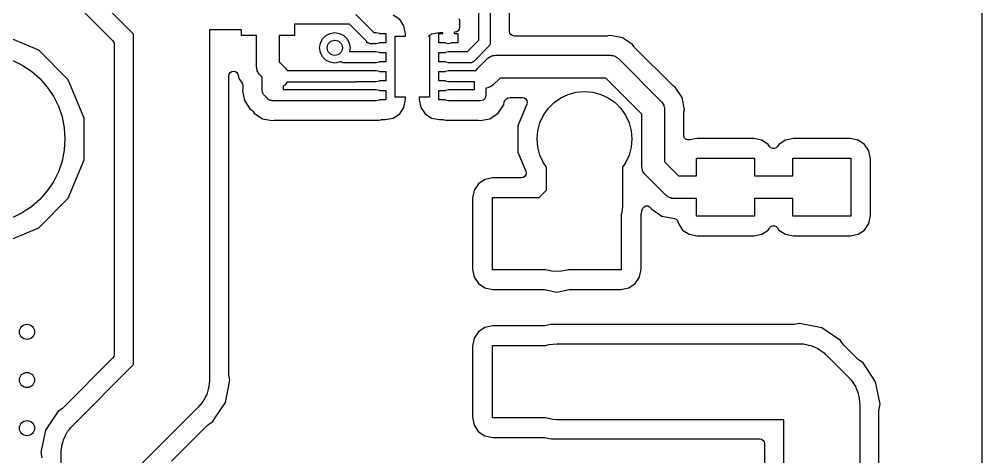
# Model space of a CAD drawing. Extents: x 0.03 to 3.17, y 0.03 to 3.97.
# Drawn here: x 2.167 to 3.166, y 0.97 to 1.424 of the extents above; entities that cross this region are included whole.
import ezdxf

# ---------------------------------------------------------------- set-up
doc = ezdxf.new("R2010")
doc.units = 0
doc.header["$MEASUREMENT"] = 0
doc.layers.add('BLACK', color=7, linetype='CONTINUOUS')

msp = doc.modelspace()

# ---------------------------------------------------------------- linework, layer by layer
at = {"layer": 'BLACK', "linetype": 'CONTINUOUS'}
for p, q in [((3.16606, 3.96106), (3.16606, 0.038937)), ((1.8625, 1.80354), (2.26417, 1.40187)), ((2.28563, 1.40869), (2.19716, 1.49716)), ((2.65591, 1.4625), (2.65591, 1.4)), ((2.67591, 1.41181), (2.67591, 1.45946)), ((2.64409, 1.40245), (2.64409, 1.4475)), ((2.51638, 1.42918), (2.53512, 1.41043)), ((2.50976, 1.41909), (2.4525, 1.41909)), ((2.4525, 1.41909), (2.4525, 1.4075)), ((2.52776, 1.4011), (2.50976, 1.41909)), ((2.56186, 1.42387), (2.55524, 1.42829)), ((2.56628, 1.41725), (2.56186, 1.42387)), ((2.62325, 1.42497), (2.624, 1.42317)), ((2.624, 1.42317), (2.62409, 1.42219)), ((2.62409, 1.42219), (2.62409, 1.41575)), ((2.3975, 1.41319), (2.36437, 1.41319)), ((2.36437, 1.41319), (2.36437, 1.04976)), ((2.3975, 1.4075), (2.3975, 1.41319)), ((2.48529, 1.40728), (2.48968, 1.40952)), ((2.48968, 1.40952), (2.49454, 1.41029)), ((2.49454, 1.41029), (2.49941, 1.40952)), ((2.49941, 1.40952), (2.5038, 1.40728)), ((2.53512, 1.41043), (2.5376, 1.41043)), ((2.5376, 1.41043), (2.54055, 1.40964)), ((2.54055, 1.40964), (2.54074, 1.40945)), ((2.54074, 1.40945), (2.54744, 1.40945)), ((2.54744, 1.40945), (2.54744, 1.39961)), ((2.56793, 1.40896), (2.56628, 1.41725)), ((2.56793, 1.4065), (2.56793, 1.40896)), ((2.60305, 1.41025), (2.59476, 1.4086)), ((2.60256, 1.39961), (2.60256, 1.40945)), ((2.60256, 1.40945), (2.6065, 1.40945)), ((2.6065, 1.41025), (2.60305, 1.41025)), ((2.6065, 1.40945), (2.6065, 1.41025)), ((2.61909, 1.41075), (2.61831, 1.41075)), ((2.61831, 1.41075), (2.61831, 1.40945)), ((2.61831, 1.40945), (2.62224, 1.40945)), ((2.62101, 1.41113), (2.61909, 1.41075)), ((2.62263, 1.41221), (2.62101, 1.41113)), ((2.62224, 1.40945), (2.62224, 1.39961)), ((2.62371, 1.41383), (2.62263, 1.41221)), ((2.62409, 1.41575), (2.62371, 1.41383)), ((2.67629, 1.4099), (2.67591, 1.41181)), ((2.67737, 1.40828), (2.67629, 1.4099)), ((2.18729, 1.39205), (2.14739, 1.40858)), ((2.26417, 1.40187), (2.26525, 1.40025)), ((2.26525, 1.40025), (2.26563, 1.39834)), ((2.28563, 1.06607), (2.28563, 1.40869)), ((2.41319, 1.4075), (2.3975, 1.4075)), ((2.41319, 1.375), (2.41319, 1.4075)), ((2.4525, 1.4075), (2.43681, 1.4075)), ((2.43681, 1.4075), (2.43681, 1.37989)), ((2.47879, 1.39454), (2.47956, 1.39941)), ((2.47956, 1.39941), (2.4818, 1.4038)), ((2.4818, 1.4038), (2.48529, 1.40728)), ((2.5038, 1.40728), (2.50728, 1.4038)), ((2.50728, 1.4038), (2.50952, 1.39941)), ((2.50952, 1.39941), (2.51029, 1.39454)), ((2.52776, 1.39961), (2.52776, 1.4011)), ((2.52953, 1.39961), (2.52776, 1.39961)), ((2.52972, 1.39941), (2.52953, 1.39961)), ((2.53048, 1.39921), (2.52972, 1.39941)), ((2.53115, 1.39882), (2.53048, 1.39921)), ((2.53193, 1.39882), (2.53115, 1.39882)), ((2.53268, 1.39862), (2.53193, 1.39882)), ((2.54055, 1.39941), (2.5376, 1.39862)), ((2.54074, 1.39961), (2.54055, 1.39941)), ((2.54744, 1.39961), (2.54074, 1.39961)), ((2.55728, 1.3435), (2.55728, 1.4065)), ((2.55728, 1.4065), (2.56793, 1.4065)), ((2.59476, 1.4086), (2.5916, 1.4065)), ((2.5916, 1.4065), (2.59272, 1.4065)), ((2.59272, 1.4065), (2.59272, 1.3435)), ((2.60926, 1.39961), (2.60256, 1.39961)), ((2.60945, 1.39941), (2.60926, 1.39961)), ((2.6124, 1.39862), (2.60945, 1.39941)), ((2.61535, 1.39941), (2.6124, 1.39862)), ((2.61555, 1.39961), (2.61535, 1.39941)), ((2.62224, 1.39961), (2.61555, 1.39961)), ((2.6324, 1.39075), (2.64409, 1.40245)), ((2.65591, 1.4), (2.6557, 1.39925)), ((2.6557, 1.39925), (2.6557, 1.39847)), ((2.67899, 1.40719), (2.67737, 1.40828)), ((2.68091, 1.40681), (2.67899, 1.40719)), ((2.77708, 1.40681), (2.68091, 1.40681)), ((2.77806, 1.40691), (2.77708, 1.40681)), ((2.78071, 1.40743), (2.77806, 1.40691)), ((2.79312, 1.40497), (2.78071, 1.40743)), ((2.80364, 1.39793), (2.79312, 1.40497)), ((2.21784, 1.36151), (2.18729, 1.39205)), ((2.26563, 1.39834), (2.26563, 1.07643)), ((2.47956, 1.38968), (2.47879, 1.39454)), ((2.4818, 1.38529), (2.47956, 1.38968)), ((2.51029, 1.39454), (2.50969, 1.39075)), ((2.50969, 1.39075), (2.5376, 1.39075)), ((2.5376, 1.39862), (2.53268, 1.39862)), ((2.5376, 1.39075), (2.54055, 1.38996)), ((2.54055, 1.38996), (2.54074, 1.38976)), ((2.54074, 1.38976), (2.54744, 1.38976)), ((2.54744, 1.38976), (2.54744, 1.37992)), ((2.60256, 1.37992), (2.60256, 1.38976)), ((2.60256, 1.38976), (2.60926, 1.38976)), ((2.60926, 1.38976), (2.60945, 1.38996)), ((2.60945, 1.38996), (2.6124, 1.39075)), ((2.6124, 1.39075), (2.6324, 1.39075)), ((2.65418, 1.39582), (2.63902, 1.38067)), ((2.65456, 1.3965), (2.65418, 1.39582)), ((2.65511, 1.39705), (2.65456, 1.3965)), ((2.65532, 1.3978), (2.65511, 1.39705)), ((2.6557, 1.39847), (2.65532, 1.3978)), ((2.80514, 1.39569), (2.80364, 1.39793)), ((2.80577, 1.39493), (2.80514, 1.39569)), ((2.84493, 1.35577), (2.80577, 1.39493)), ((2.15969, 1.38184), (2.17008, 1.37671)), ((2.43681, 1.37989), (2.44334, 1.37337)), ((2.48529, 1.3818), (2.4818, 1.38529)), ((2.48968, 1.37956), (2.48529, 1.3818)), ((2.49454, 1.37879), (2.48968, 1.37956)), ((2.49941, 1.37956), (2.49454, 1.37879)), ((2.50076, 1.38025), (2.49941, 1.37956)), ((2.50129, 1.37973), (2.50076, 1.38025)), ((2.50204, 1.37953), (2.50129, 1.37973)), ((2.50271, 1.37914), (2.50204, 1.37953)), ((2.50349, 1.37914), (2.50271, 1.37914)), ((2.50424, 1.37894), (2.50349, 1.37914)), ((2.5376, 1.37894), (2.50424, 1.37894)), ((2.54055, 1.37973), (2.5376, 1.37894)), ((2.54074, 1.37992), (2.54055, 1.37973)), ((2.54744, 1.37992), (2.54074, 1.37992)), ((2.60926, 1.37992), (2.60256, 1.37992)), ((2.60945, 1.37973), (2.60926, 1.37992)), ((2.6124, 1.37894), (2.60945, 1.37973)), ((2.63484, 1.37894), (2.6124, 1.37894)), ((2.63559, 1.37914), (2.63484, 1.37894)), ((2.63637, 1.37914), (2.63559, 1.37914)), ((2.63704, 1.37953), (2.63637, 1.37914)), ((2.6378, 1.37973), (2.63704, 1.37953)), ((2.63835, 1.38028), (2.6378, 1.37973)), ((2.63902, 1.38067), (2.63835, 1.38028)), ((2.64232, 1.37283), (2.65284, 1.38335)), ((2.65284, 1.38335), (2.65315, 1.3836)), ((2.65315, 1.3836), (2.65326, 1.38375)), ((2.65326, 1.38375), (2.65352, 1.38391)), ((2.65352, 1.38391), (2.65462, 1.38481)), ((2.65462, 1.38481), (2.65582, 1.38533)), ((2.65582, 1.38533), (2.65694, 1.38602)), ((2.65694, 1.38602), (2.65779, 1.38618)), ((2.65779, 1.38618), (2.65859, 1.38652)), ((2.65859, 1.38652), (2.6599, 1.38657)), ((2.6599, 1.38657), (2.66119, 1.38681)), ((2.66119, 1.38681), (2.78071, 1.38681)), ((2.78071, 1.38681), (2.7811, 1.38677)), ((2.7811, 1.38677), (2.78129, 1.3868)), ((2.78129, 1.3868), (2.78159, 1.38672)), ((2.78159, 1.38672), (2.783, 1.38659)), ((2.783, 1.38659), (2.78422, 1.3861)), ((2.78422, 1.3861), (2.78549, 1.3858)), ((2.78549, 1.3858), (2.78621, 1.38531)), ((2.78621, 1.38531), (2.78702, 1.38498)), ((2.78702, 1.38498), (2.78798, 1.38409)), ((2.78798, 1.38409), (2.78906, 1.38335)), ((2.78906, 1.38335), (2.83335, 1.33906)), ((2.17008, 1.37671), (2.17971, 1.37028)), ((2.17971, 1.37028), (2.18842, 1.36264)), ((2.38475, 1.36735), (2.38583, 1.36897)), ((2.38583, 1.36897), (2.38746, 1.37006)), ((2.38746, 1.37006), (2.38937, 1.37044)), ((2.38937, 1.37044), (2.39128, 1.37006)), ((2.39128, 1.37006), (2.39291, 1.36897)), ((2.39291, 1.36897), (2.39399, 1.36735)), ((2.41343, 1.37371), (2.41319, 1.375)), ((2.41348, 1.3724), (2.41343, 1.37371)), ((2.41382, 1.3716), (2.41348, 1.3724)), ((2.41398, 1.37075), (2.41382, 1.3716)), ((2.41467, 1.36963), (2.41398, 1.37075)), ((2.41519, 1.36843), (2.41467, 1.36963)), ((2.44334, 1.37337), (2.4448, 1.37159)), ((2.4448, 1.37159), (2.44509, 1.37092)), ((2.44509, 1.37092), (2.51541, 1.37092)), ((2.51541, 1.37092), (2.51594, 1.37106)), ((2.51594, 1.37106), (2.5376, 1.37106)), ((2.5376, 1.37106), (2.54055, 1.37027)), ((2.54055, 1.37027), (2.54074, 1.37008)), ((2.54074, 1.37008), (2.54744, 1.37008)), ((2.54744, 1.37008), (2.54744, 1.36024)), ((2.60256, 1.36024), (2.60256, 1.37008)), ((2.60256, 1.37008), (2.60926, 1.37008)), ((2.60926, 1.37008), (2.60945, 1.37027)), ((2.60945, 1.37027), (2.6124, 1.37106)), ((2.6124, 1.37106), (2.64111, 1.37106)), ((2.64111, 1.37106), (2.64232, 1.37283)), ((2.18842, 1.36264), (2.19606, 1.35393)), ((2.23437, 1.3216), (2.21784, 1.36151)), ((2.38437, 1.36544), (2.38475, 1.36735)), ((2.38437, 1.0561), (2.38437, 1.36544)), ((2.39399, 1.36735), (2.39427, 1.36641)), ((2.39427, 1.36641), (2.39503, 1.36259)), ((2.39503, 1.36259), (2.39825, 1.35777)), ((2.41609, 1.36733), (2.41519, 1.36843)), ((2.41625, 1.36707), (2.41609, 1.36733)), ((2.4164, 1.36696), (2.41625, 1.36707)), ((2.41665, 1.36665), (2.4164, 1.36696)), ((2.41909, 1.3642), (2.41665, 1.36665)), ((2.41909, 1.35), (2.41909, 1.3642)), ((2.44519, 1.35911), (2.44248, 1.35589)), ((2.5158, 1.35911), (2.44519, 1.35911)), ((2.51634, 1.35925), (2.5158, 1.35911)), ((2.5376, 1.35925), (2.51634, 1.35925)), ((2.54055, 1.36004), (2.5376, 1.35925)), ((2.54074, 1.36024), (2.54055, 1.36004)), ((2.54744, 1.36024), (2.54074, 1.36024)), ((2.60926, 1.36024), (2.60256, 1.36024)), ((2.60945, 1.36004), (2.60926, 1.36024)), ((2.6124, 1.35925), (2.60945, 1.36004)), ((2.63957, 1.35925), (2.6124, 1.35925)), ((2.63957, 1.35138), (2.63957, 1.35925)), ((2.66608, 1.36319), (2.65903, 1.35613)), ((2.77582, 1.36319), (2.66608, 1.36319)), ((2.81319, 1.32582), (2.77582, 1.36319)), ((2.19606, 1.35393), (2.2025, 1.34429)), ((2.39825, 1.35777), (2.399, 1.35597)), ((2.399, 1.35207), (2.39859, 1.35)), ((2.39859, 1.35), (2.4006, 1.33989)), ((2.399, 1.35597), (2.39909, 1.355)), ((2.39909, 1.35304), (2.399, 1.35207)), ((2.39909, 1.355), (2.39909, 1.35304)), ((2.4193, 1.34925), (2.41909, 1.35)), ((2.4193, 1.34847), (2.4193, 1.34925)), ((2.44248, 1.35589), (2.44089, 1.35501)), ((2.44089, 1.35501), (2.44089, 1.35138)), ((2.44089, 1.35138), (2.5376, 1.35138)), ((2.5376, 1.35138), (2.54055, 1.35059)), ((2.54055, 1.35059), (2.54074, 1.35039)), ((2.54074, 1.35039), (2.54744, 1.35039)), ((2.54744, 1.35039), (2.54744, 1.34055)), ((2.60256, 1.34055), (2.60256, 1.35039)), ((2.60256, 1.35039), (2.60926, 1.35039)), ((2.60926, 1.35039), (2.60945, 1.35059)), ((2.60945, 1.35059), (2.6124, 1.35138)), ((2.6124, 1.35138), (2.63957, 1.35138)), ((2.65327, 1.35296), (2.65138, 1.35289)), ((2.65138, 1.35289), (2.65138, 1.34547)), ((2.65724, 1.35467), (2.65327, 1.35296)), ((2.65903, 1.35613), (2.65724, 1.35467)), ((2.74519, 1.34846), (2.75374, 1.34921)), ((2.75374, 1.34921), (2.76229, 1.34846)), ((2.84569, 1.35514), (2.84493, 1.35577)), ((2.84793, 1.35364), (2.84569, 1.35514)), ((2.85497, 1.34312), (2.84793, 1.35364)), ((2.2025, 1.34429), (2.20763, 1.3339)), ((2.4006, 1.33989), (2.40632, 1.33132)), ((2.41968, 1.3478), (2.4193, 1.34847)), ((2.41989, 1.34705), (2.41968, 1.3478)), ((2.42044, 1.3465), (2.41989, 1.34705)), ((2.42082, 1.34582), (2.42044, 1.3465)), ((2.42535, 1.3413), (2.42082, 1.34582)), ((2.42603, 1.34091), (2.42535, 1.3413)), ((2.42657, 1.34036), (2.42603, 1.34091)), ((2.42733, 1.34016), (2.42657, 1.34036)), ((2.428, 1.33977), (2.42733, 1.34016)), ((2.42878, 1.33977), (2.428, 1.33977)), ((2.42953, 1.33957), (2.42878, 1.33977)), ((2.5376, 1.33957), (2.42953, 1.33957)), ((2.54055, 1.34036), (2.5376, 1.33957)), ((2.54074, 1.34055), (2.54055, 1.34036)), ((2.54744, 1.34055), (2.54074, 1.34055)), ((2.56793, 1.3435), (2.55728, 1.3435)), ((2.56628, 1.33275), (2.56793, 1.34104)), ((2.56793, 1.34104), (2.56793, 1.3435)), ((2.59272, 1.3435), (2.58207, 1.3435)), ((2.58207, 1.3435), (2.58207, 1.34104)), ((2.58207, 1.34104), (2.58372, 1.33275)), ((2.60926, 1.34055), (2.60256, 1.34055)), ((2.60945, 1.34036), (2.60926, 1.34055)), ((2.6124, 1.33957), (2.60945, 1.34036)), ((2.64547, 1.33957), (2.6124, 1.33957)), ((2.64843, 1.34036), (2.64547, 1.33957)), ((2.65059, 1.34252), (2.64843, 1.34036)), ((2.65138, 1.34547), (2.65059, 1.34252)), ((2.67041, 1.33804), (2.67115, 1.33984)), ((2.67115, 1.33984), (2.67177, 1.3406)), ((2.67177, 1.3406), (2.6729, 1.34172)), ((2.6729, 1.34172), (2.67453, 1.34281)), ((2.67453, 1.34281), (2.67644, 1.34319)), ((2.67644, 1.34319), (2.68923, 1.34319)), ((2.68923, 1.34319), (2.69114, 1.34281)), ((2.69114, 1.34281), (2.69277, 1.34172)), ((2.69277, 1.34172), (2.69385, 1.3401)), ((2.69385, 1.3401), (2.69423, 1.33819)), ((2.72211, 1.3377), (2.72913, 1.34262)), ((2.72913, 1.34262), (2.73691, 1.34624)), ((2.73691, 1.34624), (2.74519, 1.34846)), ((2.76229, 1.34846), (2.77057, 1.34624)), ((2.77057, 1.34624), (2.77835, 1.34262)), ((2.77835, 1.34262), (2.78537, 1.3377)), ((2.83335, 1.33906), (2.8336, 1.33875)), ((2.85743, 1.33071), (2.85497, 1.34312)), ((2.20763, 1.3339), (2.21135, 1.32293)), ((2.40632, 1.33132), (2.40808, 1.33015)), ((2.40808, 1.33015), (2.40883, 1.32953)), ((2.40883, 1.32953), (2.40906, 1.32931)), ((2.40906, 1.32931), (2.40968, 1.32855)), ((2.56186, 1.32613), (2.56628, 1.33275)), ((2.58372, 1.33275), (2.58814, 1.32613)), ((2.66415, 1.3268), (2.66987, 1.33536)), ((2.66987, 1.33536), (2.67041, 1.33804)), ((2.69385, 1.33628), (2.68453, 1.31377)), ((2.69423, 1.33819), (2.69385, 1.33628)), ((2.71112, 1.32461), (2.71604, 1.33163)), ((2.71604, 1.33163), (2.72211, 1.3377)), ((2.78537, 1.3377), (2.79144, 1.33163)), ((2.79144, 1.33163), (2.79636, 1.32461)), ((2.8336, 1.33875), (2.83375, 1.33864)), ((2.83375, 1.33864), (2.83391, 1.33838)), ((2.83391, 1.33838), (2.83481, 1.33728)), ((2.83481, 1.33728), (2.83533, 1.33608)), ((2.83533, 1.33608), (2.83602, 1.33496)), ((2.83602, 1.33496), (2.83618, 1.33411)), ((2.83618, 1.33411), (2.83652, 1.33331)), ((2.83652, 1.33331), (2.83657, 1.332)), ((2.83657, 1.332), (2.83681, 1.33071)), ((2.83681, 1.33071), (2.83681, 1.27627)), ((2.85691, 1.32806), (2.85743, 1.33071)), ((2.21135, 1.32293), (2.21361, 1.31156)), ((2.23437, 1.2784), (2.23437, 1.3216)), ((2.40968, 1.32855), (2.41085, 1.3268)), ((2.41085, 1.3268), (2.41942, 1.32107)), ((2.41942, 1.32107), (2.42953, 1.31906)), ((2.42953, 1.31906), (2.4316, 1.31947)), ((2.4316, 1.31947), (2.43257, 1.31957)), ((2.43257, 1.31957), (2.54015, 1.31957)), ((2.54015, 1.31957), (2.54215, 1.31997)), ((2.54215, 1.31997), (2.54313, 1.32006)), ((2.54313, 1.32006), (2.54695, 1.32006)), ((2.54695, 1.32006), (2.55524, 1.32171)), ((2.55524, 1.32171), (2.56186, 1.32613)), ((2.58814, 1.32613), (2.59476, 1.32171)), ((2.59476, 1.32171), (2.60305, 1.32006)), ((2.60305, 1.32006), (2.60687, 1.32006)), ((2.60687, 1.32006), (2.60785, 1.31997)), ((2.60785, 1.31997), (2.60985, 1.31957)), ((2.60985, 1.31957), (2.64243, 1.31957)), ((2.64243, 1.31957), (2.6434, 1.31947)), ((2.6434, 1.31947), (2.64547, 1.31906)), ((2.64547, 1.31906), (2.65558, 1.32107)), ((2.65558, 1.32107), (2.66415, 1.3268)), ((2.7075, 1.31683), (2.71112, 1.32461)), ((2.79636, 1.32461), (2.79998, 1.31683)), ((2.81319, 1.27138), (2.81319, 1.32582)), ((2.85681, 1.32708), (2.85691, 1.32806)), ((2.85681, 1.30386), (2.85681, 1.32708)), ((2.21361, 1.31156), (2.21437, 1.3)), ((2.68453, 1.31377), (2.68453, 1.28623)), ((2.70528, 1.30855), (2.7075, 1.31683)), ((2.79998, 1.31683), (2.80221, 1.30855)), ((2.21437, 1.3), (2.21361, 1.28844)), ((2.70453, 1.3), (2.70528, 1.30855)), ((2.70528, 1.29145), (2.70453, 1.3)), ((2.80221, 1.30855), (2.80295, 1.3)), ((2.80295, 1.3), (2.80221, 1.29145)), ((2.85691, 1.30289), (2.85681, 1.30386)), ((2.85765, 1.30108), (2.85691, 1.30289)), ((2.85903, 1.2997), (2.85765, 1.30108)), ((2.86084, 1.29896), (2.85903, 1.2997)), ((2.86279, 1.29896), (2.86084, 1.29896)), ((2.87049, 1.30049), (2.86279, 1.29896)), ((2.92951, 1.30049), (2.87049, 1.30049)), ((2.9378, 1.29884), (2.92951, 1.30049)), ((2.97049, 1.30049), (2.9622, 1.29884)), ((3.02951, 1.30049), (2.97049, 1.30049)), ((3.0378, 1.29884), (3.02951, 1.30049)), ((2.7075, 1.28317), (2.70528, 1.29145)), ((2.80221, 1.29145), (2.79998, 1.28317)), ((2.94442, 1.29442), (2.9378, 1.29884)), ((2.94584, 1.29229), (2.94442, 1.29442)), ((2.94722, 1.29091), (2.94584, 1.29229)), ((2.94902, 1.29016), (2.94722, 1.29091)), ((2.95098, 1.29016), (2.94902, 1.29016)), ((2.95278, 1.29091), (2.95098, 1.29016)), ((2.95416, 1.29229), (2.95278, 1.29091)), ((2.95558, 1.29442), (2.95416, 1.29229)), ((2.9622, 1.29884), (2.95558, 1.29442)), ((3.04442, 1.29442), (3.0378, 1.29884)), ((3.04884, 1.2878), (3.04442, 1.29442)), ((2.21361, 1.28844), (2.21135, 1.27707)), ((2.68453, 1.28623), (2.69267, 1.26658)), ((2.71112, 1.27539), (2.7075, 1.28317)), ((2.79998, 1.28317), (2.79636, 1.27539)), ((2.87, 1.26181), (2.87, 1.28)), ((2.87, 1.28), (2.93, 1.28)), ((2.93, 1.28), (2.93, 1.26181)), ((2.97, 1.26181), (2.97, 1.28)), ((2.97, 1.28), (3.03, 1.28)), ((3.03, 1.28), (3.03, 1.22)), ((3.05049, 1.27951), (3.04884, 1.2878)), ((3.05049, 1.22049), (3.05049, 1.27951)), ((2.21135, 1.27707), (2.20763, 1.2661)), ((2.21784, 1.23849), (2.23437, 1.2784)), ((2.71437, 1.27075), (2.71112, 1.27539)), ((2.71437, 1.24682), (2.71437, 1.27075)), ((2.79636, 1.27539), (2.79311, 1.27075)), ((2.79311, 1.27075), (2.79311, 1.23051)), ((2.81343, 1.27009), (2.81319, 1.27138)), ((2.81348, 1.26878), (2.81343, 1.27009)), ((2.83681, 1.27627), (2.85127, 1.26181)), ((2.20763, 1.2661), (2.2025, 1.25571)), ((2.65856, 1.25966), (2.65027, 1.25801)), ((2.68805, 1.25966), (2.65856, 1.25966)), ((2.68996, 1.26004), (2.68805, 1.25966)), ((2.69159, 1.26113), (2.68996, 1.26004)), ((2.69267, 1.26275), (2.69159, 1.26113)), ((2.69267, 1.26658), (2.69305, 1.26466)), ((2.69305, 1.26466), (2.69267, 1.26275)), ((2.81382, 1.26798), (2.81348, 1.26878)), ((2.81398, 1.26713), (2.81382, 1.26798)), ((2.81467, 1.26601), (2.81398, 1.26713)), ((2.81519, 1.26481), (2.81467, 1.26601)), ((2.81609, 1.26371), (2.81519, 1.26481)), ((2.81625, 1.26344), (2.81609, 1.26371)), ((2.8164, 1.26333), (2.81625, 1.26344)), ((2.81665, 1.26303), (2.8164, 1.26333)), ((2.83803, 1.24165), (2.81665, 1.26303)), ((2.85127, 1.26181), (2.87, 1.26181)), ((2.93, 1.26181), (2.97, 1.26181)), ((2.2025, 1.25571), (2.19606, 1.24607)), ((2.64365, 1.25359), (2.63923, 1.24698)), ((2.65027, 1.25801), (2.64365, 1.25359)), ((2.19606, 1.24607), (2.18842, 1.23736)), ((2.63923, 1.24698), (2.63758, 1.23868)), ((2.65807, 1.16437), (2.65807, 1.23917)), ((2.65807, 1.23917), (2.70672, 1.23917)), ((2.70672, 1.23917), (2.71437, 1.24682)), ((2.83911, 1.24091), (2.83803, 1.24165)), ((2.84007, 1.24002), (2.83911, 1.24091)), ((2.84088, 1.23969), (2.84007, 1.24002)), ((2.84159, 1.2392), (2.84088, 1.23969)), ((2.84287, 1.2389), (2.84159, 1.2392)), ((2.84408, 1.23841), (2.84287, 1.2389)), ((2.17971, 1.22972), (2.17008, 1.22329)), ((2.18842, 1.23736), (2.17971, 1.22972)), ((2.18729, 1.20795), (2.21784, 1.23849)), ((2.63758, 1.23868), (2.63758, 1.16486)), ((2.79311, 1.23051), (2.79289, 1.2264)), ((2.81424, 1.2284), (2.81562, 1.22977)), ((2.81562, 1.22977), (2.81742, 1.23052)), ((2.81742, 1.23052), (2.81937, 1.23052)), ((2.81937, 1.23052), (2.82118, 1.22977)), ((2.82118, 1.22977), (2.82256, 1.2284)), ((2.8455, 1.23828), (2.84408, 1.23841)), ((2.8458, 1.2382), (2.8455, 1.23828)), ((2.84598, 1.23823), (2.8458, 1.2382)), ((2.84638, 1.23819), (2.84598, 1.23823)), ((2.87, 1.23819), (2.84638, 1.23819)), ((2.87, 1.22), (2.87, 1.23819)), ((2.97, 1.23819), (2.93, 1.23819)), ((2.93, 1.23819), (2.93, 1.22)), ((2.97, 1.22), (2.97, 1.23819)), ((2.17008, 1.22329), (2.15969, 1.21816)), ((2.79249, 1.22354), (2.79193, 1.22159)), ((2.79193, 1.22159), (2.79193, 1.16437)), ((2.7926, 1.22498), (2.79249, 1.22354)), ((2.79289, 1.2264), (2.7926, 1.22498)), ((2.81242, 1.2207), (2.81251, 1.22167)), ((2.81242, 1.16486), (2.81242, 1.2207)), ((2.81251, 1.22167), (2.81349, 1.22659)), ((2.81349, 1.22659), (2.81424, 1.2284)), ((2.82256, 1.2284), (2.82344, 1.22707)), ((2.82344, 1.22707), (2.83397, 1.22003)), ((2.83397, 1.22003), (2.84697, 1.21745)), ((2.93, 1.22), (2.87, 1.22)), ((3.03, 1.22), (2.97, 1.22)), ((3.04884, 1.2122), (3.05049, 1.22049)), ((2.84697, 1.21745), (2.84877, 1.2167)), ((2.84877, 1.2167), (2.85015, 1.21532)), ((2.85015, 1.21532), (2.8509, 1.21352)), ((2.8509, 1.21352), (2.85116, 1.2122)), ((2.85116, 1.2122), (2.85558, 1.20558)), ((2.94584, 1.20771), (2.94722, 1.20909)), ((2.94722, 1.20909), (2.94902, 1.20984)), ((2.94902, 1.20984), (2.95098, 1.20984)), ((2.95098, 1.20984), (2.95278, 1.20909)), ((2.95278, 1.20909), (2.95416, 1.20771)), ((3.04442, 1.20558), (3.04884, 1.2122)), ((2.14739, 1.19142), (2.18729, 1.20795)), ((2.85558, 1.20558), (2.8622, 1.20116)), ((2.8622, 1.20116), (2.87049, 1.19951)), ((2.87049, 1.19951), (2.92951, 1.19951)), ((2.92951, 1.19951), (2.9378, 1.20116)), ((2.9378, 1.20116), (2.94442, 1.20558)), ((2.94442, 1.20558), (2.94584, 1.20771)), ((2.95416, 1.20771), (2.95558, 1.20558)), ((2.95558, 1.20558), (2.9622, 1.20116)), ((2.9622, 1.20116), (2.97049, 1.19951)), ((2.97049, 1.19951), (3.02951, 1.19951)), ((3.02951, 1.19951), (3.0378, 1.20116)), ((3.0378, 1.20116), (3.04442, 1.20558)), ((2.63758, 1.16486), (2.63923, 1.15657)), ((2.71293, 1.16437), (2.65807, 1.16437)), ((2.71993, 1.16273), (2.71293, 1.16437)), ((2.72788, 1.16251), (2.71993, 1.16273)), ((2.73572, 1.16389), (2.72788, 1.16251)), ((2.73693, 1.16437), (2.73572, 1.16389)), ((2.79193, 1.16437), (2.73693, 1.16437)), ((2.81077, 1.15657), (2.81242, 1.16486)), ((2.63923, 1.15657), (2.64365, 1.14995)), ((2.64365, 1.14995), (2.65027, 1.14553)), ((2.79973, 1.14553), (2.80635, 1.14995)), ((2.80635, 1.14995), (2.81077, 1.15657)), ((2.65027, 1.14553), (2.65856, 1.14388)), ((2.65856, 1.14388), (2.71123, 1.14388)), ((2.71123, 1.14388), (2.7122, 1.14378)), ((2.7122, 1.14378), (2.725, 1.14124)), ((2.725, 1.14124), (2.7378, 1.14378)), ((2.7378, 1.14378), (2.73877, 1.14388)), ((2.73877, 1.14388), (2.79144, 1.14388)), ((2.79144, 1.14388), (2.79973, 1.14553)), ((2.64365, 1.10005), (2.63923, 1.09343)), ((2.65027, 1.10447), (2.64365, 1.10005)), ((2.65856, 1.10612), (2.65027, 1.10447)), ((2.71123, 1.10612), (2.65856, 1.10612)), ((2.7122, 1.10622), (2.71123, 1.10612)), ((2.71915, 1.1076), (2.7122, 1.10622)), ((2.97043, 1.1076), (2.71915, 1.1076)), ((2.97141, 1.10769), (2.97043, 1.1076)), ((2.97677, 1.10876), (2.97141, 1.10769)), ((2.99994, 1.10415), (2.97677, 1.10876)), ((3.01958, 1.09103), (2.99994, 1.10415)), ((2.63923, 1.09343), (2.63758, 1.08514)), ((3.02261, 1.08648), (3.01958, 1.09103)), ((2.63758, 1.08514), (2.63758, 1.01132)), ((2.65807, 1.01083), (2.65807, 1.08563)), ((2.65807, 1.08563), (2.71337, 1.08563)), ((2.71337, 1.08563), (2.71708, 1.08679)), ((2.71708, 1.08679), (2.725, 1.0876)), ((2.725, 1.0876), (2.97677, 1.0876)), ((2.97677, 1.0876), (2.98089, 1.08738)), ((2.98089, 1.08738), (2.9823, 1.08709)), ((2.9823, 1.08709), (2.98374, 1.08698)), ((2.98374, 1.08698), (2.98619, 1.08628)), ((2.98619, 1.08628), (2.98868, 1.08576)), ((2.98868, 1.08576), (2.99, 1.08518)), ((2.99, 1.08518), (2.99139, 1.08478)), ((2.99139, 1.08478), (2.99365, 1.08361)), ((2.99365, 1.08361), (2.99598, 1.0826)), ((2.99598, 1.0826), (2.99716, 1.08177)), ((2.99716, 1.08177), (2.99844, 1.0811)), ((2.99844, 1.0811), (3.00041, 1.07949)), ((3.00041, 1.07949), (3.0025, 1.07803)), ((3.02324, 1.08573), (3.02261, 1.08648)), ((3.0375, 1.07146), (3.02324, 1.08573)), ((2.26417, 1.07289), (2.2125, 1.02123)), ((2.26525, 1.07451), (2.26417, 1.07289)), ((2.26563, 1.07643), (2.26525, 1.07451)), ((3.0025, 1.07803), (3.00349, 1.07698)), ((3.00349, 1.07698), (3.00461, 1.07607)), ((3.00461, 1.07607), (3.02784, 1.05284)), ((3.03826, 1.07084), (3.0375, 1.07146)), ((3.0428, 1.0678), (3.03826, 1.07084)), ((2.22216, 1.0026), (2.28563, 1.06607)), ((3.05593, 1.04817), (3.0428, 1.0678)), ((2.36437, 1.04976), (2.36415, 1.04565)), ((2.38093, 1.0266), (2.38553, 1.04976)), ((2.38447, 1.05513), (2.38437, 1.0561)), ((2.38553, 1.04976), (2.38447, 1.05513)), ((3.02784, 1.05284), (3.0306, 1.04978)), ((3.0306, 1.04978), (3.03139, 1.04857)), ((2.36305, 1.04035), (2.36253, 1.03786)), ((2.36375, 1.04279), (2.36305, 1.04035)), ((2.36386, 1.04423), (2.36375, 1.04279)), ((2.36415, 1.04565), (2.36386, 1.04423)), ((3.03139, 1.04857), (3.03233, 1.04747)), ((3.03233, 1.04747), (3.03356, 1.04525)), ((3.03356, 1.04525), (3.03495, 1.04312)), ((3.03495, 1.04312), (3.03549, 1.04177)), ((3.03549, 1.04177), (3.03619, 1.04051)), ((3.03619, 1.04051), (3.03695, 1.03808)), ((3.06053, 1.025), (3.05593, 1.04817)), ((2.35854, 1.02937), (2.35787, 1.02809)), ((2.35937, 1.03056), (2.35854, 1.02937)), ((2.36038, 1.03289), (2.35937, 1.03056)), ((2.36155, 1.03514), (2.36038, 1.03289)), ((2.36195, 1.03653), (2.36155, 1.03514)), ((2.36253, 1.03786), (2.36195, 1.03653)), ((3.03695, 1.03808), (3.03788, 1.03572)), ((3.03788, 1.03572), (3.03813, 1.0343)), ((3.03813, 1.0343), (3.03857, 1.03292)), ((3.03857, 1.03292), (3.03882, 1.03039)), ((3.03882, 1.03039), (3.03926, 1.02788)), ((2.21174, 1.02061), (2.2072, 1.01757)), ((2.2125, 1.02123), (2.21174, 1.02061)), ((2.35284, 1.02192), (2.28937, 0.958456)), ((2.35375, 1.02305), (2.35284, 1.02192)), ((2.3548, 1.02404), (2.35375, 1.02305)), ((2.35626, 1.02612), (2.3548, 1.02404)), ((2.35787, 1.02809), (2.35626, 1.02612)), ((2.37072, 1.01132), (2.38093, 1.0266)), ((3.03926, 1.02788), (3.03922, 1.02644)), ((3.03922, 1.02644), (3.03937, 1.025)), ((3.03937, 1.025), (3.03937, 0.75)), ((3.05937, 1.01866), (3.05947, 1.01964)), ((3.05947, 1.01964), (3.06053, 1.025)), ((2.2072, 1.01757), (2.19407, 0.997929)), ((2.3678, 1.00696), (2.37072, 1.01132)), ((2.63758, 1.01132), (2.63923, 1.00302)), ((2.71281, 1.01083), (2.65807, 1.01083)), ((2.7131, 1.0107), (2.71281, 1.01083)), ((2.72088, 1.00907), (2.7131, 1.0107)), ((3.05937, 0.744153), (3.05937, 1.01866)), ((2.21874, 0.998406), (2.2202, 1.00049)), ((2.2202, 1.00049), (2.22125, 1.00148)), ((2.22125, 1.00148), (2.22216, 1.0026)), ((2.32515, 0.965948), (2.3625, 1.0033)), ((2.3625, 1.0033), (2.36326, 1.00392)), ((2.36326, 1.00392), (2.3678, 1.00696)), ((2.63923, 1.00302), (2.64365, 0.996408)), ((2.725, 1.00886), (2.72088, 1.00907)), ((2.96046, 1.00886), (2.725, 1.00886)), ((2.96063, 1.00869), (2.96046, 1.00886)), ((2.96063, 0.75), (2.96063, 1.00869)), ((2.19407, 0.997929), (2.18947, 0.974764)), ((2.21305, 0.987995), (2.21345, 0.989384)), ((2.21345, 0.989384), (2.21462, 0.991638)), ((2.21462, 0.991638), (2.21563, 0.993971)), ((2.21563, 0.993971), (2.21646, 0.995155)), ((2.21646, 0.995155), (2.21713, 0.996436)), ((2.21713, 0.996436), (2.21874, 0.998406)), ((2.64365, 0.996408), (2.65027, 0.991987)), ((2.65027, 0.991987), (2.65856, 0.990337)), ((2.65856, 0.990337), (2.71123, 0.990337)), ((2.71123, 0.990337), (2.7122, 0.990241)), ((2.7122, 0.990241), (2.71915, 0.988858)), ((2.21085, 0.978879), (2.21114, 0.980294)), ((2.21114, 0.980294), (2.21125, 0.981736)), ((2.21125, 0.981736), (2.21195, 0.984179)), ((2.21195, 0.984179), (2.21247, 0.986668)), ((2.21247, 0.986668), (2.21305, 0.987995)), ((2.71915, 0.988858), (2.93563, 0.988858)), ((2.93563, 0.988858), (2.93754, 0.988478)), ((2.93754, 0.988478), (2.93917, 0.987394)), ((2.93917, 0.987394), (2.94025, 0.985772)), ((2.94025, 0.985772), (2.94063, 0.983858)), ((2.94063, 0.983858), (2.94063, 0.744153)), ((2.18947, 0.974764), (2.19053, 0.969399)), ((2.21063, 0.974764), (2.21085, 0.978879)), ((2.21063, 0.786024), (2.21063, 0.974764))]:
    msp.add_line(p, q, dxfattribs=at)
at = {"layer": 'BLACK'}
for centre in [(2.49454, 1.39454), (2.175, 1.1), (2.175, 1.05), (2.175, 1)]:
    msp.add_circle(centre, 0.007874, dxfattribs=at)

doc.saveas('drawing.dxf')
